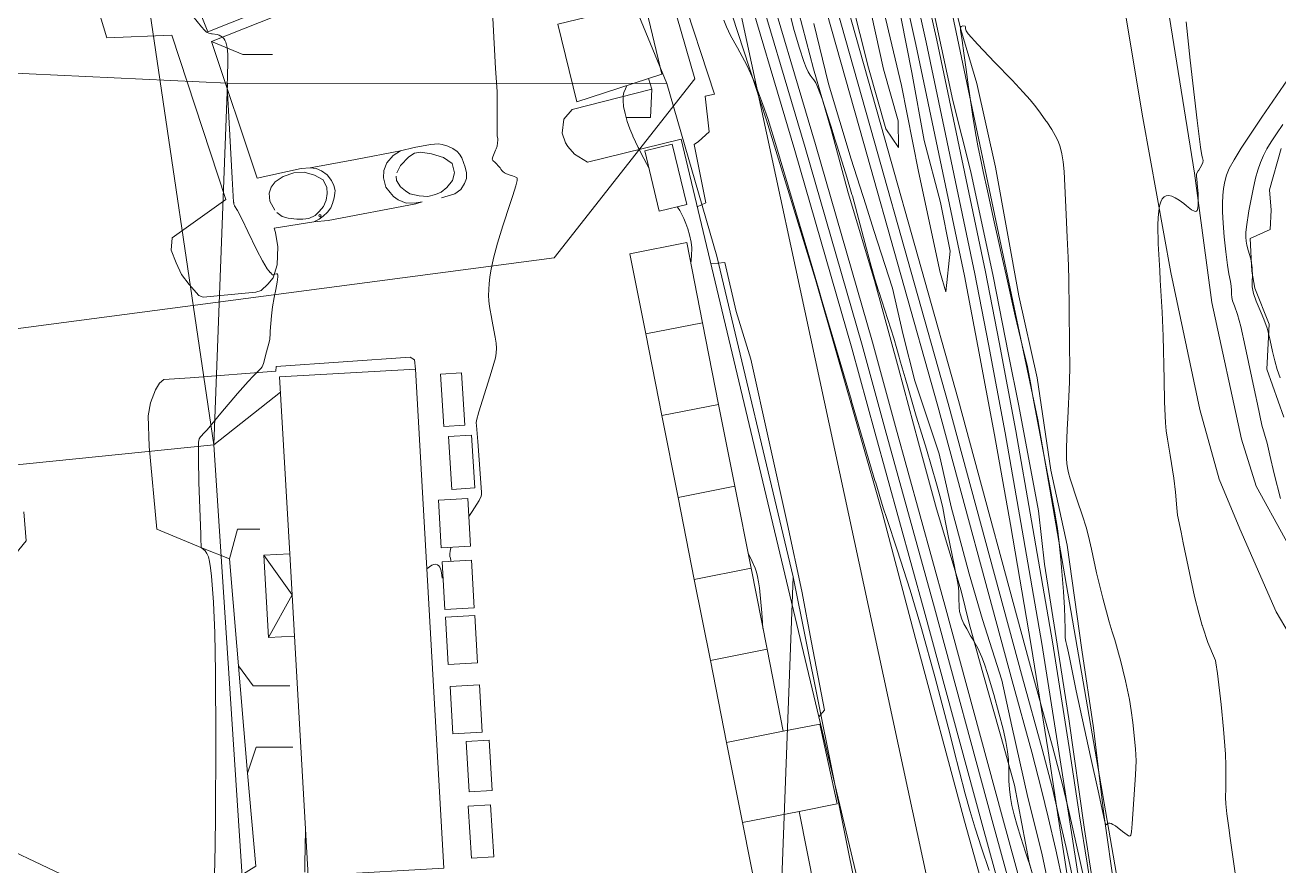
# Model space of a CAD drawing. Header units: metres. Extents: x 1233805 to 1234355, y 654698 to 655114.
# Drawn here: x 1234076.8 to 1234169.8, y 654780.8 to 654843.2 of the extents above; entities that cross this region are included whole.
import ezdxf

# ---------------------------------------------------------------- set-up
doc = ezdxf.new("R2010")
doc.units = ezdxf.units.M

msp = doc.modelspace()

# ---------------------------------------------------------------- linework, layer by layer
at = {"layer": 'ИИ_ГОРИЗОНТАЛИ_ОСН', "lineweight": 0}
for points, elevation in [([(1234133.504, 654844.204), (1234133.891, 654842.754), (1234134.274, 654841.446), (1234134.603, 654840.445), (1234134.769, 654840.012), (1234134.922, 654839.679), (1234135.064, 654839.437), (1234135.228, 654839.232), (1234135.348, 654839.085), (1234135.477, 654838.871), (1234135.618, 654838.574), (1234135.951, 654837.686), (1234136.543, 654835.834), (1234136.594, 654835.668), (1234136.92, 654834.621), (1234137.062, 654834.169), (1234137.785, 654831.863), (1234138.117, 654830.758), (1234138.169, 654830.578), (1234138.197, 654830.486), (1234138.562, 654829.179), (1234139.258, 654826.552), (1234139.599, 654825.258), (1234139.86, 654824.304), (1234140.135, 654823.446), (1234140.157, 654823.379), (1234141.275, 654819.915), (1234141.505, 654819.144), (1234141.676, 654818.506), (1234141.725, 654818.315), (1234141.895, 654817.725), (1234142.114, 654816.979), (1234142.33, 654816.227), (1234142.941, 654814.126), (1234143.352, 654812.808), (1234143.701, 654811.69), (1234144.442, 654809.107), (1234144.722, 654808.063), (1234144.896, 654807.333), (1234145.084, 654806.369), (1234145.247, 654805.508), (1234145.796, 654802.859), (1234145.827, 654802.716), (1234146.022, 654801.747), (1234146.067, 654801.414), (1234146.089, 654801.103), (1234146.093, 654800.676), (1234146.114, 654799.945), (1234146.154, 654799.657), (1234146.215, 654799.391), (1234146.322, 654799.078), (1234146.476, 654798.734), (1234146.676, 654798.355), (1234146.971, 654797.852), (1234147.108, 654797.62), (1234147.498, 654796.913), (1234147.799, 654796.261), (1234147.999, 654795.736), (1234148.223, 654795.056), (1234148.693, 654793.478), (1234149.068, 654792.102), (1234149.373, 654790.913), (1234149.581, 654789.993), (1234149.711, 654789.251), (1234149.775, 654788.645), (1234149.798, 654787.916), (1234149.799, 654787.779), (1234149.812, 654787.07), (1234149.852, 654786.463), (1234149.926, 654785.854), (1234150.035, 654785.244), (1234150.195, 654784.559), (1234150.415, 654783.762), (1234150.69, 654782.865), (1234151.044, 654781.791), (1234151.049, 654781.777), (1234151.297, 654781.037), (1234151.312, 654780.992), (1234151.313, 654780.991), (1234151.555, 654780.164)], 5.5), ([(1234089.286, 654843.827), (1234089.912, 654843.034), (1234090.144, 654842.767), (1234090.305, 654842.624), (1234090.457, 654842.552), (1234090.667, 654842.518), (1234090.721, 654842.513), (1234091.092, 654842.458), (1234091.237, 654842.409), (1234091.364, 654842.342), (1234091.478, 654842.256), (1234091.576, 654842.151), (1234091.658, 654842.026), (1234091.724, 654841.881), (1234091.822, 654841.496), (1234091.876, 654840.975), (1234091.886, 654840.324), (1234091.853, 654839.471), (1234091.851, 654839.432), (1234091.83, 654838.602), (1234091.89, 654837.26), (1234092.202, 654831.791), (1234092.308, 654830.023), (1234092.311, 654829.987), (1234092.311, 654829.979), (1234092.325, 654829.856), (1234092.371, 654829.769), (1234092.38, 654829.756), (1234092.594, 654829.392), (1234092.931, 654828.729), (1234093.365, 654827.832), (1234094.028, 654826.466), (1234094.443, 654825.653), (1234094.783, 654825.08), (1234094.912, 654824.913), (1234095.027, 654824.809), (1234095.052, 654824.789), (1234095.134, 654824.681), (1234095.175, 654824.623), (1234095.228, 654824.616), (1234095.327, 654824.657), (1234095.34, 654824.664), (1234095.482, 654824.711), (1234095.527, 654824.702), (1234095.559, 654824.67), (1234095.582, 654824.593), (1234095.586, 654824.471), (1234095.539, 654824.09), (1234095.424, 654823.528), (1234095.301, 654822.939), (1234095.186, 654822.259), (1234095.104, 654821.586), (1234095.023, 654820.445), (1234095.013, 654820.269), (1234094.979, 654819.853), (1234094.917, 654819.538), (1234094.819, 654819.189), (1234094.667, 654818.633), (1234094.62, 654818.422), (1234094.525, 654818.035), (1234094.42, 654817.798), (1234094.32, 654817.669), (1234094.128, 654817.479), (1234093.759, 654817.117), (1234093.385, 654816.719), (1234092.603, 654815.825), (1234091.369, 654814.359), (1234090.914, 654813.815), (1234090.332, 654813.133), (1234090, 654812.773), (1234089.992, 654812.764), (1234089.838, 654812.596), (1234089.761, 654812.455), (1234089.711, 654812.218), (1234089.692, 654811.792), (1234089.696, 654810.566), (1234089.723, 654809.615), (1234089.737, 654809.217), (1234089.865, 654805.374), (1234089.874, 654805.095), (1234089.905, 654804.395), (1234090.052, 654804.281), (1234090.053, 654804.281), (1234090.207, 654804.143), (1234090.33, 654803.953), (1234090.435, 654803.693), (1234090.52, 654803.364), (1234090.597, 654802.895), (1234090.666, 654802.267), (1234090.801, 654800.326), (1234090.801, 654800.325), (1234090.801, 654800.325), (1234090.907, 654798.058), (1234090.959, 654795.132), (1234090.974, 654790.125), (1234090.953, 654784.19), (1234090.907, 654780.868), (1234090.869, 654779.849)], 4.5), ([(1234111.522, 654843.675), (1234111.719, 654839.946), (1234111.842, 654838.231), (1234111.844, 654838.215), (1234111.857, 654837.458), (1234111.852, 654837.012), (1234111.843, 654835.341), (1234111.859, 654834.938), (1234111.891, 654834.714), (1234111.897, 654834.69), (1234111.895, 654834.554), (1234111.889, 654834.489), (1234111.885, 654834.423), (1234111.857, 654834.18), (1234111.771, 654833.968), (1234111.722, 654833.867), (1234111.528, 654833.386), (1234111.493, 654833.212), (1234111.504, 654833.151), (1234111.535, 654833.096), (1234111.703, 654832.949), (1234111.777, 654832.891), (1234111.847, 654832.808), (1234111.885, 654832.756), (1234111.956, 654832.683), (1234112.066, 654832.567), (1234112.134, 654832.461), (1234112.193, 654832.368), (1234112.277, 654832.283), (1234112.395, 654832.199), (1234112.545, 654832.12), (1234112.734, 654832.045), (1234112.992, 654831.96), (1234113.247, 654831.876), (1234113.305, 654831.847), (1234113.332, 654831.804), (1234113.326, 654831.618), (1234113.226, 654831.22), (1234113.006, 654830.514), (1234112.813, 654829.927), (1234112.275, 654828.267), (1234111.886, 654826.973), (1234111.589, 654825.858), (1234111.387, 654824.93), (1234111.308, 654824.445), (1234111.254, 654823.981), (1234111.225, 654823.535), (1234111.221, 654823.103), (1234111.241, 654822.694), (1234111.284, 654822.285), (1234111.457, 654821.344), (1234111.465, 654821.307), (1234111.715, 654820.009), (1234111.775, 654819.555), (1234111.798, 654819.177), (1234111.784, 654818.818), (1234111.725, 654818.457), (1234111.616, 654818.039), (1234111.405, 654817.373), (1234111.304, 654817.064), (1234110.483, 654814.466), (1234110.325, 654813.822), (1234110.305, 654813.632), (1234110.315, 654813.456), (1234110.317, 654813.442), (1234110.413, 654812.266), (1234110.62, 654809.538), (1234110.687, 654808.48), (1234110.681, 654808.329), (1234110.654, 654808.196), (1234110.519, 654807.882), (1234109.997, 654807.061), (1234109.747, 654806.683)], 5), ([(1234148.338, 654780.433), (1234147.777, 654782.101), (1234147.308, 654783.568), (1234146.934, 654784.815), (1234146.571, 654786.109), (1234145.726, 654789.386), (1234145.419, 654790.603), (1234144.343, 654794.729), (1234143.329, 654798.381), (1234142.479, 654801.23), (1234141.522, 654804.226), (1234140.756, 654806.536), (1234140.491, 654807.332), (1234139.926, 654809.182), (1234139.875, 654809.357), (1234138.144, 654815.241), (1234138.124, 654815.309), (1234135.963, 654822.657), (1234135.684, 654823.61), (1234134.891, 654826.297), (1234132.56, 654834.128), (1234131.943, 654836.14), (1234131.537, 654837.328), (1234130.932, 654838.916), (1234130.647, 654839.581), (1234130.363, 654840.183), (1234129.67, 654841.473), (1234129.17, 654842.39), (1234128.867, 654843.024), (1234128.676, 654843.524)], 5.5), ([(1234146.34, 654842.004), (1234146.228, 654842.79), (1234146.224, 654842.815), (1234146.22, 654842.964), (1234146.268, 654843.051), (1234146.4, 654843.09), (1234146.553, 654843.067), (1234146.583, 654843.036), (1234146.586, 654842.975), (1234146.589, 654842.874), (1234146.644, 654842.731), (1234146.798, 654842.512), (1234147.499, 654841.72), (1234148.746, 654840.414), (1234150.041, 654839.062), (1234150.87, 654838.172), (1234151.377, 654837.6), (1234151.802, 654837.086), (1234152.161, 654836.616), (1234152.553, 654836.058), (1234152.585, 654836.011), (1234152.612, 654835.971), (1234152.991, 654835.405), (1234153.251, 654834.965), (1234153.457, 654834.538), (1234153.612, 654834.116), (1234153.739, 654833.611), (1234153.831, 654833.014), (1234153.897, 654832.291), (1234153.955, 654831.238), (1234154.049, 654829.097), (1234154.124, 654827.401), (1234154.198, 654825.921), (1234154.232, 654825.24), (1234154.253, 654824.276), (1234154.254, 654824.136), (1234154.275, 654822.189), (1234154.311, 654819.272), (1234154.311, 654819.265), (1234154.321, 654817.869), (1234154.297, 654816.673), (1234154.178, 654813.985), (1234154.137, 654813.152), (1234154.084, 654811.819), (1234154.079, 654811.003), (1234154.1, 654810.635), (1234154.145, 654810.308), (1234154.228, 654809.942), (1234154.36, 654809.481), (1234154.902, 654807.843), (1234155.247, 654806.818), (1234155.557, 654805.816), (1234155.782, 654804.925), (1234155.926, 654804.26), (1234156.313, 654802.526), (1234156.78, 654800.638), (1234157.247, 654798.882), (1234157.462, 654798.148), (1234157.661, 654797.54), (1234157.718, 654797.373), (1234157.87, 654796.826), (1234158.013, 654796.278), (1234158.054, 654796.126), (1234158.46, 654794.512), (1234158.747, 654793.107), (1234158.875, 654792.308), (1234158.995, 654791.42), (1234159.198, 654789.457), (1234159.247, 654788.559), (1234159.195, 654787.52), (1234158.943, 654783.889), (1234158.894, 654783.292), (1234158.841, 654783.048), (1234158.803, 654782.995), (1234158.75, 654782.982), (1234158.679, 654783.006), (1234158.573, 654783.073), (1234158.237, 654783.331), (1234157.708, 654783.732), (1234157.528, 654783.846), (1234157.388, 654783.914), (1234157.29, 654783.939), (1234157.203, 654783.936), (1234157.13, 654783.906), (1234157.061, 654783.846), (1234157.021, 654783.814), (1234156.995, 654783.831), (1234156.932, 654784.037), (1234156.779, 654784.735), (1234156.433, 654786.337), (1234155.868, 654788.884), (1234154.796, 654793.751), (1234154.299, 654796.237), (1234154.186, 654796.811), (1234154.097, 654797.131), (1234154.021, 654797.415), (1234153.987, 654797.697), (1234153.976, 654798.334), (1234153.967, 654799.166), (1234153.939, 654799.915), (1234153.859, 654801.125), (1234153.706, 654802.9), (1234153.65, 654803.535), (1234153.61, 654803.997), (1234153.521, 654804.957), (1234153.406, 654805.8), (1234153.188, 654807.094), (1234152.824, 654809.094), (1234152.335, 654811.676), (1234152.207, 654812.326), (1234151.582, 654815.592), (1234151.427, 654816.495), (1234151.291, 654817.271), (1234151.153, 654817.928), (1234150.79, 654819.415), (1234150.26, 654821.581), (1234149.594, 654824.6), (1234149.34, 654825.777), (1234149.005, 654827.25), (1234148.703, 654828.569), (1234148.214, 654830.85), (1234147.906, 654832.297), (1234147.771, 654832.922), (1234147.499, 654834.203), (1234147.319, 654835.158), (1234147.127, 654836.371), (1234146.864, 654838.241), (1234146.821, 654838.553), (1234146.639, 654839.861), (1234146.47, 654841.074), (1234146.34, 654842.004)], 5.5), ([(1234171.013, 654839.894), (1234168.57, 654836.333), (1234167.039, 654834.02), (1234166.507, 654833.154), (1234166.154, 654832.506), (1234165.95, 654832.027), (1234165.828, 654831.554), (1234165.73, 654831.02), (1234165.674, 654830.515), (1234165.648, 654829.946), (1234165.654, 654829.305), (1234165.699, 654828.461), (1234165.782, 654827.445), (1234165.898, 654826.335), (1234166.026, 654825.331), (1234166.126, 654824.702), (1234166.238, 654824.134), (1234166.302, 654823.777), (1234166.307, 654823.465), (1234166.308, 654823.18), (1234166.337, 654822.952), (1234166.403, 654822.704), (1234166.536, 654822.321), (1234166.757, 654821.68), (1234166.999, 654820.786), (1234167.333, 654819.318), (1234168.08, 654815.809), (1234168.24, 654815.019), (1234168.575, 654813.46), (1234168.774, 654812.792), (1234168.969, 654812.14), (1234169.17, 654811.249), (1234169.482, 654809.858), (1234169.954, 654808.034)], 6.5), ([(1234121.479, 654838.669), (1234121.479, 654838.668), (1234121.376, 654838.431), (1234121.258, 654838.148), (1234121.2, 654837.907), (1234121.188, 654837.559), (1234121.233, 654837.12), (1234121.336, 654836.595), (1234121.491, 654836.012), (1234121.68, 654835.453), (1234121.913, 654834.926), (1234121.923, 654834.906), (1234122.315, 654834.07), (1234122.353, 654833.989), (1234122.549, 654833.588), (1234123.1, 654832.568)], 5.5), ([(1234170.127, 654835.783), (1234169.652, 654835.091), (1234169.27, 654834.499), (1234168.95, 654833.961), (1234168.696, 654833.48), (1234168.462, 654832.953), (1234168.268, 654832.402), (1234168.102, 654831.796), (1234167.924, 654830.989), (1234167.614, 654829.381), (1234167.428, 654828.195), (1234167.386, 654827.761), (1234167.375, 654827.409), (1234167.396, 654827.115), (1234167.452, 654826.832), (1234167.562, 654826.459), (1234167.74, 654825.812), (1234167.839, 654825.14), (1234167.868, 654824.473), (1234167.857, 654824.231), (1234167.847, 654823.948), (1234167.858, 654823.724), (1234167.893, 654823.494), (1234167.953, 654823.248), (1234168.153, 654822.68), (1234168.519, 654821.807), (1234168.722, 654821.333), (1234168.96, 654820.676), (1234169.152, 654819.864), (1234169.174, 654819.758), (1234169.354, 654818.931), (1234169.526, 654818.243), (1234169.714, 654817.594), (1234169.918, 654816.985)], 7), ([(1234125.209, 654829.667), (1234125.233, 654829.637), (1234125.403, 654829.387), (1234125.561, 654829.105), (1234125.708, 654828.792), (1234125.849, 654828.439), (1234125.982, 654828.045), (1234126.108, 654827.586), (1234126.235, 654827.041), (1234126.284, 654826.629), (1234126.258, 654826.041), (1234126.221, 654825.431)], 5.5), ([(1234098.794, 654828.992), (1234098.763, 654829.06), (1234098.701, 654829.096), (1234098.641, 654829.071), (1234098.614, 654829.007), (1234098.643, 654828.95), (1234098.707, 654828.92), (1234098.75, 654828.927), (1234098.782, 654828.952), (1234098.794, 654828.992)], 5), ([(1234108.444, 654804.419), (1234108.428, 654804.38), (1234108.358, 654804.131), (1234108.333, 654803.916), (1234108.352, 654803.721), (1234108.379, 654803.612), (1234108.41, 654803.433), (1234108.392, 654803.362)], 5), ([(1234107.828, 654802.286), (1234107.798, 654802.181), (1234107.773, 654802.118), (1234107.738, 654802.343), (1234107.696, 654802.654), (1234107.659, 654802.815), (1234107.609, 654802.93), (1234107.535, 654803.022), (1234107.428, 654803.1), (1234107.301, 654803.149), (1234107.166, 654803.144), (1234107.009, 654803.084), (1234106.829, 654802.967), (1234106.637, 654802.805)], 5), ([(1234130.46, 654803.979), (1234130.754, 654803.35), (1234130.977, 654802.868), (1234131.083, 654802.567), (1234131.17, 654802.236), (1234131.244, 654801.85), (1234131.308, 654801.392), (1234131.471, 654799.548), (1234131.528, 654798.805), (1234131.566, 654798.384)], 5.5), ([(1234132.41, 654790.632), (1234132.41, 654790.632)], 5.5), ([(1234097.637, 654783.533), (1234097.633, 654783.444), (1234097.599, 654780.93), (1234097.599, 654780.305)], 5)]:
    msp.add_lwpolyline(points, dxfattribs=dict(at, elevation=elevation))
at = {"layer": 'ИИ_ГОРИЗОНТАЛИ_УТОЛЩ', "lineweight": 0, "elevation": 6}
msp.add_lwpolyline([(1234162.964, 654843.406), (1234163.256, 654840.564), (1234163.775, 654836.079), (1234164.016, 654834.104), (1234164.12, 654833.475), (1234164.173, 654833.3), (1234164.218, 654833.118), (1234164.197, 654832.966), (1234164.093, 654832.742), (1234163.886, 654832.402), (1234163.844, 654832.336), (1234163.731, 654832.119), (1234163.729, 654831.951), (1234163.765, 654831.487), (1234163.775, 654831.367), (1234163.834, 654830.649), (1234163.857, 654830.126), (1234163.848, 654829.735), (1234163.806, 654829.481), (1234163.768, 654829.395), (1234163.716, 654829.344), (1234163.651, 654829.325), (1234163.569, 654829.338), (1234163.354, 654829.456), (1234162.981, 654829.746), (1234162.778, 654829.909), (1234162.432, 654830.17), (1234162.148, 654830.347), (1234161.896, 654830.46), (1234161.675, 654830.508), (1234161.481, 654830.49), (1234161.316, 654830.407), (1234161.179, 654830.256), (1234161.072, 654830.038), (1234160.988, 654829.742), (1234160.926, 654829.358), (1234160.885, 654828.885), (1234160.865, 654828.32), (1234160.885, 654826.927), (1234160.991, 654824.943), (1234161.034, 654824.238), (1234161.175, 654821.86), (1234161.252, 654820.082), (1234161.324, 654816.855), (1234161.356, 654815.2), (1234161.423, 654813.647), (1234161.48, 654813.055), (1234161.564, 654812.436), (1234161.769, 654811.233), (1234162.05, 654809.534), (1234162.172, 654808.488), (1234162.259, 654807.338), (1234162.26, 654807.327), (1234162.302, 654806.804), (1234162.307, 654806.783), (1234162.579, 654805.521), (1234162.74, 654804.747), (1234163.584, 654800.765), (1234163.883, 654799.513), (1234164.147, 654798.605), (1234164.155, 654798.578), (1234164.189, 654798.471), (1234164.57, 654797.341), (1234165.05, 654796.183), (1234165.052, 654796.18), (1234165.12, 654796.009), (1234165.161, 654795.848), (1234165.274, 654795.041), (1234165.55, 654792.734), (1234165.736, 654790.903), (1234165.862, 654789.071), (1234165.894, 654788.214), (1234165.903, 654787.409), (1234165.891, 654786.528), (1234165.881, 654785.857), (1234165.893, 654785.376), (1234165.962, 654784.63), (1234166.134, 654783.413), (1234166.194, 654783.011), (1234166.761, 654779.015)], dxfattribs=at)
at = {"layer": 'ИИ_ДОРОГИ_АД', "lineweight": 0}
for points in [[(1234186.499, 654772.43), (1234185.087, 654775.837), (1234182.653, 654779.993), (1234178.607, 654786.162), (1234174.411, 654792.016), (1234171.249, 654796.889), (1234169.627, 654799.628), (1234166.927, 654805.767), (1234165.406, 654809.475), (1234163.969, 654814.629), (1234161.815, 654824.807), (1234159.735, 654836.277), (1234157.314, 654850.821), (1234157.022, 654857.684), (1234157.635, 654863.288), (1234157.669, 654867.693), (1234155.678, 654883.81), (1234154.898, 654887.395), (1234153.73, 654892.278), (1234151.987, 654901.674), (1234147.064, 654917.772), (1234146.616, 654918.416), (1234145.971, 654918.763)], [(1234095.305, 654828.079), (1234095.412, 654827.754), (1234095.595, 654826.69), (1234095.54, 654825.363), (1234095.238, 654824.4), (1234094.854, 654823.943), (1234094.341, 654823.467), (1234093.957, 654823.348), (1234090.055, 654822.976), (1234089.731, 654823.095), (1234089.002, 654823.898), (1234088.442, 654824.64), (1234088.045, 654825.519), (1234087.682, 654826.445), (1234087.756, 654827.368), (1234091.739, 654830.224), (1234087.732, 654842.407), (1234082.902, 654842.198), (1234081.397, 654847.215), (1234077.466, 654860.133), (1234074.21, 654870.822)], [(1234181.039, 654794.746), (1234182.208, 654793.357), (1234183.401, 654791.345), (1234185.042, 654787.203), (1234185.511, 654785.172), (1234185.12, 654784.546), (1234184.227, 654784.364), (1234183.052, 654784.756), (1234180.261, 654788.232), (1234175.902, 654794.402), (1234170.308, 654805.04), (1234168.151, 654808.937), (1234167.047, 654812.435), (1234164.865, 654822.575), (1234163.574, 654832.161), (1234161.27, 654846.503), (1234160.562, 654856.37), (1234160.807, 654862.675), (1234162.126, 654866.357), (1234163.308, 654869.364)], [(1234094.048, 654831.809), (1234090.675, 654841.937), (1234101.354, 654846.183), (1234109.828, 654849.595)], [(1234126.689, 654829.676), (1234127.329, 654829.972), (1234126.461, 654834.29), (1234126.777, 654834.512), (1234127.586, 654835.242), (1234127.29, 654837.879), (1234127.963, 654838.038), (1234125.426, 654845.827)], [(1234128.862, 654845.213), (1234131.822, 654836.098), (1234135.471, 654824.271), (1234140.427, 654806.922), (1234142.885, 654797.638), (1234146.516, 654784.081), (1234150.041, 654771.441)], [(1234130.598, 654776.779), (1234139.176, 654777.253), (1234135.701, 654791.83), (1234125.492, 654834.699), (1234118.559, 654832.98), (1234117.581, 654833.58), (1234117.09, 654834.136), (1234116.918, 654834.408), (1234116.673, 654835.145), (1234116.789, 654836.165), (1234117.409, 654836.901), (1234123.319, 654838.39), (1234123.067, 654839.187)], [(1234097.99, 654832.56), (1234101.336, 654833.193), (1234104.678, 654833.825)], [(1234098.264, 654828.567), (1234099.325, 654828.659), (1234105.811, 654829.886), (1234106.281, 654830.036)], [(1234135.701, 654791.83), (1234136.137, 654792.331), (1234135.172, 654797.338), (1234134.458, 654801.156), (1234133.379, 654806.088), (1234130.655, 654818.366), (1234129.588, 654821.908), (1234128.733, 654825.549), (1234127.697, 654825.443)], [(1234105.788, 654817.623), (1234105.723, 654818.322), (1234105.4, 654818.508), (1234095.454, 654817.832), (1234095.431, 654817.476), (1234089.084, 654816.977), (1234087.13, 654816.847), (1234086.817, 654816.585), (1234086.504, 654816.098), (1234086.134, 654815.117), (1234085.973, 654814.154), (1234086.052, 654811.883), (1234086.618, 654805.745), (1234090.002, 654804.355), (1234092.001, 654803.554), (1234093.341, 654787.652), (1234093.949, 654780.762), (1234088.881, 654777.62), (1234089.488, 654769.788), (1234091.689, 654742.45), (1234094.052, 654713.066), (1234094.563, 654707.467), (1234094.695, 654706.402)], [(1234074.813, 654802.333), (1234076.927, 654804.895), (1234076.754, 654807.046)]]:
    msp.add_lwpolyline(points, dxfattribs=at)
at = {"layer": 'ИИ_ДОРОГИ_ЖД', "lineweight": 0}
for points in [[(1234089.923, 655090.698), (1234092.962, 655075.716), (1234104.169, 655021.454), (1234108.349, 655001.523), (1234113.329, 654978.025), (1234118.838, 654952.19), (1234121.851, 654938.176), (1234125.471, 654921.436), (1234130.173, 654899.773), (1234133.97, 654882.279), (1234136.006, 654873.053), (1234138.723, 654860.605), (1234141.092, 654849.852), (1234142.897, 654841.711), (1234146.507, 654824.539), (1234147.514, 654819.331), (1234148.75, 654812.755), (1234149.915, 654806.102), (1234151.462, 654797.135), (1234152.708, 654789.316), (1234153.481, 654784.246), (1234154.037, 654780.73), (1234154.77, 654775.879), (1234156.141, 654767.076)], [(1234090.712, 655090.808), (1234093.741, 655075.876), (1234104.948, 655021.616), (1234109.127, 655001.687), (1234114.106, 654978.19), (1234119.616, 654952.357), (1234126.248, 654921.604), (1234130.95, 654899.942), (1234134.747, 654882.449), (1234136.783, 654873.223), (1234139.499, 654860.776), (1234141.869, 654850.023), (1234143.675, 654841.878), (1234147.286, 654824.697), (1234148.295, 654819.48), (1234149.532, 654812.897), (1234150.698, 654806.239), (1234152.247, 654797.266), (1234153.494, 654789.439), (1234154.266, 654784.368), (1234154.823, 654780.852), (1234155.556, 654775.999), (1234156.926, 654767.199)], [(1234091.501, 655090.918), (1234094.52, 655076.035), (1234105.726, 655021.778), (1234109.905, 655001.851), (1234114.884, 654978.356), (1234120.393, 654952.523), (1234127.025, 654921.772), (1234131.726, 654900.11), (1234135.523, 654882.619), (1234137.559, 654873.394), (1234140.276, 654860.946), (1234142.645, 654850.195), (1234144.452, 654842.046), (1234148.065, 654824.854), (1234149.076, 654819.629), (1234150.314, 654813.039), (1234151.481, 654806.375), (1234153.031, 654797.396), (1234154.279, 654789.561), (1234155.052, 654784.49), (1234155.608, 654780.973), (1234156.342, 654776.12), (1234157.71, 654767.332)], [(1234115.345, 654933.295), (1234123.96, 654892.334), (1234127.117, 654878.774), (1234131.214, 654865.054), (1234132.49, 654860.512), (1234134.003, 654855.173), (1234139.822, 654834.577), (1234145.299, 654815.09), (1234150.807, 654794.72), (1234152.267, 654789.42), (1234153.005, 654786.618), (1234153.498, 654784.561), (1234154.057, 654782.147), (1234154.624, 654779.497), (1234155.227, 654776.558), (1234155.964, 654772.714), (1234156.926, 654767.204), (1234157.633, 654762.526), (1234159.204, 654752.284), (1234159.779, 654748.676), (1234160.771, 654742.313), (1234161.916, 654735.004), (1234163.48, 654724.746)], [(1234116.124, 654933.456), (1234124.736, 654892.506), (1234127.886, 654878.978), (1234131.978, 654865.275), (1234133.255, 654860.728), (1234134.768, 654855.389), (1234140.587, 654834.793), (1234146.065, 654815.301), (1234151.574, 654794.929), (1234153.034, 654789.627), (1234153.776, 654786.811), (1234154.272, 654784.743), (1234154.833, 654782.32), (1234155.403, 654779.66), (1234156.006, 654776.712), (1234156.746, 654772.857), (1234157.71, 654767.332), (1234158.419, 654762.646), (1234159.989, 654752.409), (1234160.565, 654748.8), (1234161.557, 654742.436), (1234162.702, 654735.126), (1234164.266, 654724.866)], [(1234114.566, 654933.135), (1234123.184, 654892.162), (1234126.349, 654878.57), (1234130.451, 654864.832), (1234131.725, 654860.296), (1234133.238, 654854.956), (1234139.056, 654834.362), (1234144.533, 654814.879), (1234150.04, 654794.511), (1234151.499, 654789.213), (1234152.234, 654786.424), (1234152.724, 654784.378), (1234153.281, 654781.974), (1234153.846, 654779.334), (1234154.447, 654776.403), (1234155.182, 654772.571), (1234156.141, 654767.076), (1234156.847, 654762.406), (1234158.418, 654752.159), (1234158.994, 654748.552), (1234159.986, 654742.19), (1234161.13, 654734.883), (1234162.694, 654724.626)], [(1234117.47, 654895.234), (1234118.65, 654890.897), (1234121.58, 654880.679), (1234126.719, 654863.384), (1234128.922, 654856.146), (1234131.326, 654848.225), (1234135.455, 654834.29), (1234139.69, 654819.626), (1234141.407, 654813.368), (1234145.054, 654800.116), (1234149.336, 654784.357), (1234151.885, 654775.074), (1234155.961, 654760.446), (1234158.547, 654751.124), (1234159.193, 654748.696), (1234159.896, 654745.994), (1234161.183, 654740.776), (1234162.124, 654736.377), (1234162.745, 654733.332), (1234163.469, 654729.525), (1234164.263, 654724.886), (1234166.18, 654712.872), (1234166.476, 654710.994)], [(1234115.936, 654894.817), (1234117.118, 654890.469), (1234120.054, 654880.233), (1234125.196, 654862.926), (1234127.401, 654855.683), (1234129.803, 654847.769), (1234133.929, 654833.843), (1234138.159, 654819.195), (1234139.873, 654812.948), (1234143.52, 654799.697), (1234147.802, 654783.938), (1234150.352, 654774.65), (1234154.429, 654760.021), (1234157.011, 654750.716), (1234157.656, 654748.292), (1234158.355, 654745.603), (1234159.633, 654740.419), (1234160.567, 654736.052), (1234161.185, 654733.024), (1234161.904, 654729.242), (1234162.694, 654724.626), (1234164.61, 654712.623), (1234164.882, 654710.892)], [(1234116.703, 654895.026), (1234117.884, 654890.683), (1234120.817, 654880.456), (1234125.957, 654863.155), (1234128.162, 654855.915), (1234130.565, 654847.997), (1234134.692, 654834.066), (1234138.925, 654819.41), (1234140.64, 654813.158), (1234144.287, 654799.907), (1234148.569, 654784.148), (1234151.118, 654774.862), (1234155.195, 654760.234), (1234157.779, 654750.92), (1234158.424, 654748.494), (1234159.125, 654745.799), (1234160.408, 654740.598), (1234161.345, 654736.214), (1234161.965, 654733.178), (1234162.686, 654729.383), (1234163.478, 654724.756), (1234165.395, 654712.747), (1234165.679, 654710.943)]]:
    msp.add_lwpolyline(points, dxfattribs=at)
at = {"layer": 'ИИ_КАБЕЛЬ_СВЯЗИ', "lineweight": 0}
msp.add_lwpolyline([(1234093.557, 654957.838), (1234120.737, 654959.921), (1234136.158, 654888.894), (1234151.947, 654813.869), (1234159.658, 654769.277), (1234148.525, 654766.836), (1234160.687, 654721.894), (1234162.284, 654710.725)], dxfattribs=at)
at = {"layer": 'ИИ_ЛЭП_НН', "lineweight": 0, "elevation": -11.67}
for points in [[(1234061.37, 654972.781), (1234066.385, 654943.719), (1234071.329, 654914.814), (1234077.199, 654872.039), (1234085.76, 654846.358), (1234090.839, 654812.015), (1234093.371, 654773.568), (1234096.033, 654741.241), (1234098.037, 654708.982), (1234098.255, 654706.63)], [(1234104.321, 654887.734), (1234124.425, 654838.815), (1234128.15, 654826.001), (1234133.809, 654802.226), (1234139.478, 654774.055), (1234141.888, 654758.144), (1234145.849, 654713.984)], [(1234090.839, 654812.015), (1234091.863, 654838.846)], [(1234090.839, 654812.015), (1234095.78, 654815.921)], [(1234075.495, 654810.451), (1234090.839, 654812.015)], [(1234093.371, 654773.568), (1234114.382, 654774.034), (1234132.775, 654774.541), (1234133.809, 654802.226)], [(1234093.371, 654773.568), (1234060.225, 654789.308)]]:
    msp.add_lwpolyline(points, dxfattribs=at)
at = {"layer": 'ИИ_ЛЭП_НН', "lineweight": 0}
msp.add_lwpolyline([(1233970.192, 654826.909), (1233995.192, 654827.967), (1234027.123, 654834.629), (1234060.293, 654840.339), (1234091.863, 654838.846), (1234124.425, 654838.815)], dxfattribs=at)
at = {"layer": 'ИИ_ОТКОС', "color": 33, "lineweight": 0}
for points, elevation in [([(1234121.916, 654931.899), (1234123.066, 654927.046), (1234123.901, 654922.976), (1234124.89, 654917.708), (1234125.482, 654912.768), (1234126.763, 654907.199), (1234128.334, 654901.025), (1234129.374, 654895.502), (1234130.42, 654889.549), (1234131.605, 654885.355), (1234132.556, 654880.811), (1234133.667, 654876.194), (1234134.939, 654870.399), (1234136.082, 654865.846), (1234137.253, 654860.01), (1234138.885, 654852.854), (1234139.566, 654849.156), (1234140.531, 654844.189), (1234141.853, 654838.682), (1234143.1, 654832.287), (1234144.718, 654824.797), (1234145.123, 654823.356)], 5.863), ([(1234127.115, 654929.146), (1234128.655, 654922.865), (1234129.656, 654916.579), (1234131.367, 654910.596), (1234132.224, 654905.183), (1234133.984, 654897.068), (1234135, 654892.277), (1234136.018, 654887.54), (1234137.325, 654881.963), (1234139.38, 654872.513), (1234141.844, 654862.025), (1234143.397, 654855.747), (1234144.734, 654848.915), (1234146.254, 654842.825), (1234147.427, 654838.829), (1234148.822, 654832.606), (1234150.536, 654823.057), (1234151.91, 654816.988), (1234152.916, 654810.14), (1234154.129, 654804.561), (1234155.207, 654796.8), (1234156.093, 654791.011), (1234156.857, 654784.62), (1234157.653, 654778.871)], 5.745), ([(1234119.397, 654927.696), (1234120.38, 654922.125), (1234122.46, 654912.938), (1234123.99, 654906.21), (1234125.033, 654901.101), (1234126.221, 654891.411), (1234127.712, 654886.39), (1234129.208, 654880.275), (1234131.006, 654874.891), (1234132.167, 654870.462), (1234133.572, 654864.084), (1234135.315, 654857.914), (1234136.671, 654854.102), (1234138.269, 654848.394), (1234139.323, 654845.312), (1234140.514, 654839.895), (1234141.605, 654836.053), (1234141.623, 654834.064)], 6.426), ([(1234134.234, 654844.07), (1234135.321, 654839.917), (1234136.661, 654835.319), (1234137.894, 654830.711), (1234139.842, 654824.196), (1234141.63, 654817.71), (1234143.092, 654812.161), (1234144.436, 654807.267), (1234146.267, 654801.186), (1234146.865, 654798.743), (1234147.836, 654795.267), (1234149.209, 654790.39), (1234150.211, 654786.764), (1234151.311, 654781.013), (1234152.742, 654776.038)], 5.897)]:
    msp.add_lwpolyline(points, dxfattribs=dict(at, elevation=elevation))
at = {"layer": 'ИИ_ОТКОС', "lineweight": 0}
for points, elevation in [([(1234141.623, 654834.064), (1234140.675, 654835.465), (1234139.39, 654839.972), (1234138.1, 654845.109), (1234136.864, 654849.653), (1234134.739, 654856.543), (1234133.061, 654862.226), (1234131.849, 654866.515), (1234130.691, 654870.851), (1234129.261, 654875.762), (1234128.196, 654879.611), (1234126.879, 654885.228), (1234125.561, 654890.175), (1234123.929, 654897.453), (1234123.003, 654901.941), (1234121.999, 654907.488), (1234120.904, 654914.414), (1234119.677, 654921.184), (1234118.299, 654927.982)], 5.826), ([(1234156.222, 654778.202), (1234155.412, 654783.477), (1234154.245, 654791.685), (1234153.321, 654797.687), (1234152.436, 654803.152), (1234152.002, 654807.119), (1234150.552, 654814.917), (1234149.767, 654818.707), (1234148.633, 654824.534), (1234146.982, 654832.259), (1234145.648, 654837.554), (1234143.98, 654845.402), (1234142.737, 654851.563), (1234141.274, 654858.349), (1234140.026, 654863.994), (1234139.01, 654868.78), (1234137.418, 654874.881), (1234136.059, 654881.209), (1234134.295, 654889.072), (1234132.689, 654896.682), (1234130.681, 654906.779), (1234128.548, 654916.045), (1234127.429, 654921.55), (1234126.004, 654927.913)], 5.578), ([(1234145.123, 654823.356), (1234145.463, 654826.388), (1234144.734, 654829.992), (1234143.53, 654834.589), (1234142.615, 654839.643), (1234141.418, 654845.678)], 5.862), ([(1234153.129, 654777.477), (1234152.259, 654781.713), (1234151.209, 654785.852), (1234150.022, 654791.139), (1234149.275, 654794.551), (1234147.855, 654799.047), (1234146.858, 654802.439), (1234145.529, 654807.421), (1234144.633, 654811.345), (1234142.829, 654816.772), (1234141.964, 654820.166), (1234141.172, 654823.627), (1234139.794, 654827.911), (1234139.192, 654829.817), (1234138.107, 654833.212), (1234136.426, 654838.787), (1234135.337, 654843.28)], 5.499)]:
    msp.add_lwpolyline(points, dxfattribs=dict(at, elevation=elevation))
at = {"layer": 'ИИ_ОТМЕТКИ', "lineweight": 0}
for points, elevation in [([(1234090.675, 654841.937), (1234092.986, 654840.969), (1234095.194, 654840.969)], 4.457), ([(1234123.319, 654838.391), (1234123.232, 654836.304), (1234121.389, 654836.304)], 5.602), ([(1234092.671, 654795.604), (1234093.753, 654794.13), (1234096.486, 654794.13)], 4.607), ([(1234093.341, 654787.652), (1234093.968, 654789.571), (1234096.701, 654789.571)], 4.621)]:
    msp.add_lwpolyline(points, dxfattribs=dict(at, elevation=elevation))
msp.add_lwpolyline([(1234092.001, 654803.554), (1234092.599, 654805.751), (1234094.241, 654805.751)], dxfattribs=at)
at = {"layer": 'ИИ_СООРУЖЕНИЕ', "lineweight": 0}
for points in [[(1234107.731, 654830.35), (1234108.714, 654830.633), (1234109.15, 654830.96), (1234109.42, 654831.405), (1234109.578, 654831.777), (1234109.578, 654832.186), (1234109.475, 654832.615), (1234109.224, 654833.311), (1234109.059, 654833.575), (1234108.888, 654833.77), (1234108.552, 654834.002), (1234108.198, 654834.179), (1234107.77, 654834.296), (1234107.513, 654834.332), (1234106.896, 654834.284), (1234105.706, 654834.07), (1234104.678, 654833.825), (1234104.129, 654833.483), (1234103.671, 654832.94), (1234103.444, 654832.365), (1234103.426, 654831.822), (1234103.592, 654831.124), (1234103.906, 654830.73), (1234104.17, 654830.439), (1234104.511, 654830.187), (1234105.113, 654829.94), (1234105.847, 654829.963), (1234106.281, 654830.036)], [(1234104.423, 654832.2), (1234104.678, 654832.728), (1234105.291, 654833.375), (1234105.717, 654833.664), (1234106.177, 654833.732), (1234106.994, 654833.613), (1234107.863, 654833.324), (1234108.527, 654832.881), (1234108.697, 654832.2), (1234108.544, 654831.621), (1234108.118, 654831.11), (1234107.693, 654830.77), (1234107.267, 654830.583), (1234106.705, 654830.446), (1234106.058, 654830.48), (1234105.377, 654830.634), (1234105.053, 654830.855), (1234104.678, 654831.144), (1234104.389, 654831.621), (1234104.359, 654831.938)], [(1234095.305, 654828.079), (1234098.264, 654828.567), (1234098.455, 654828.656), (1234098.658, 654828.753), (1234098.951, 654828.98), (1234099.267, 654829.272), (1234099.506, 654829.6), (1234099.649, 654829.905), (1234099.774, 654830.34), (1234099.816, 654830.68), (1234099.828, 654830.874), (1234099.737, 654831.254), (1234099.555, 654831.618), (1234099.236, 654832.044), (1234098.811, 654832.347), (1234098.431, 654832.514), (1234097.99, 654832.56), (1234097.322, 654832.514), (1234094.048, 654831.809)], [(1234095.357, 654829.424), (1234095, 654830.086), (1234094.932, 654830.681), (1234095.085, 654831.122), (1234095.39, 654831.513), (1234095.985, 654831.921), (1234096.767, 654832.192), (1234097.548, 654832.243), (1234098.313, 654832.022), (1234098.941, 654831.666), (1234099.23, 654831.105), (1234099.247, 654830.664), (1234099.179, 654830.154), (1234098.975, 654829.695), (1234098.652, 654829.322), (1234098.347, 654829.033), (1234097.888, 654828.812), (1234097.446, 654828.744), (1234096.987, 654828.744), (1234096.359, 654828.829), (1234095.917, 654828.965), (1234095.509, 654829.254)]]:
    msp.add_lwpolyline(points, dxfattribs=at)
at = {"layer": 'ИИ_СТРОЕНИЕ', "lineweight": 0}
for points in [[(1234082.491, 654862.485), (1234100.428, 654869.626), (1234100.959, 654868.292), (1234103.458, 654869.287), (1234107.23, 654870.789), (1234110.084, 654863.621), (1234111.842, 654859.203), (1234114.053, 654853.651), (1234107.782, 654851.154), (1234108.321, 654849.799), (1234090.384, 654842.658), (1234082.491, 654862.485)], [(1234116.363, 654843.222), (1234117.756, 654837.455), (1234124.07, 654839.514), (1234122.798, 654844.776), (1234116.363, 654843.222)], [(1234122.794, 654833.833), (1234123.878, 654829.346), (1234125.925, 654829.84), (1234124.841, 654834.327), (1234122.794, 654833.833)], [(1234127.083, 654821.066), (1234125.908, 654827.012), (1234121.702, 654826.181), (1234122.877, 654820.235), (1234127.083, 654821.066)], [(1234122.877, 654820.235), (1234124.073, 654814.183), (1234128.279, 654815.014), (1234127.083, 654821.066), (1234122.877, 654820.235)], [(1234095.716, 654817.046), (1234096.467, 654803.93), (1234096.818, 654797.814), (1234097.837, 654780.031), (1234098.084, 654780.045), (1234099.259, 654780.113), (1234107.909, 654780.608), (1234105.788, 654817.623), (1234095.716, 654817.046)], [(1234109.218, 654817.345), (1234109.458, 654813.462), (1234107.888, 654813.365), (1234107.648, 654817.248), (1234109.218, 654817.345)], [(1234124.073, 654814.183), (1234125.274, 654808.106), (1234129.48, 654808.937), (1234128.279, 654815.014), (1234124.073, 654814.183)], [(1234109.942, 654812.729), (1234110.184, 654808.813), (1234108.494, 654808.708), (1234108.252, 654812.625), (1234109.942, 654812.729)], [(1234125.274, 654808.106), (1234126.476, 654802.022), (1234130.682, 654802.853), (1234129.48, 654808.937), (1234125.274, 654808.106)], [(1234107.491, 654807.899), (1234107.693, 654804.376), (1234109.872, 654804.501), (1234109.67, 654808.023), (1234107.491, 654807.899)], [(1234094.554, 654803.82), (1234094.904, 654797.704), (1234096.818, 654797.814), (1234096.467, 654803.93), (1234094.554, 654803.82)], [(1234094.554, 654803.82), (1234096.643, 654800.872), (1234094.904, 654797.704)], [(1234107.769, 654803.327), (1234107.97, 654799.804), (1234110.15, 654799.929), (1234109.948, 654803.451), (1234107.769, 654803.327)], [(1234126.476, 654802.022), (1234127.664, 654796.015), (1234131.87, 654796.846), (1234130.682, 654802.853), (1234126.476, 654802.022)], [(1234108.014, 654799.227), (1234108.216, 654795.704), (1234110.395, 654795.829), (1234110.193, 654799.352), (1234108.014, 654799.227)], [(1234127.664, 654796.015), (1234128.866, 654789.931), (1234133.072, 654790.762), (1234131.87, 654796.846), (1234127.664, 654796.015)], [(1234108.366, 654794.091), (1234108.568, 654790.568), (1234110.747, 654790.693), (1234110.545, 654794.216), (1234108.366, 654794.091)], [(1234128.866, 654789.931), (1234130.042, 654783.982), (1234134.247, 654784.814), (1234137.063, 654785.37), (1234135.773, 654791.296), (1234133.072, 654790.762), (1234128.866, 654789.931)], [(1234109.546, 654789.991), (1234109.776, 654786.26), (1234111.492, 654786.366), (1234111.262, 654790.097), (1234109.546, 654789.991)], [(1234109.707, 654785.199), (1234109.945, 654781.347), (1234111.6, 654781.449), (1234111.362, 654785.301), (1234109.707, 654785.199)], [(1234130.042, 654783.982), (1234131.201, 654778.117), (1234135.407, 654778.949), (1234134.247, 654784.814), (1234130.042, 654783.982)]]:
    msp.add_lwpolyline(points, dxfattribs=at)
at = {"layer": 'ИИ_ТЕПЛОТРАССА', "lineweight": 0, "elevation": 25.52}
msp.add_lwpolyline([(1233993.054, 654809.621), (1234024.354, 654813.78), (1234024.751, 654810.998), (1234028.542, 654811.539), (1234028.15, 654814.28), (1234116.084, 654825.883), (1234126.505, 654839.169), (1234120.846, 654858.805), (1234096.46, 654932.607), (1234095.08, 654937.177)], dxfattribs=at)
at = {"layer": 'ИИ_УГОДЬЯ', "lineweight": 0}
msp.add_lwpolyline([(1234170.188, 654814.053), (1234168.926, 654817.617), (1234169.115, 654820.963), (1234168.052, 654823.629), (1234167.828, 654824.898), (1234167.706, 654827.318), (1234169.175, 654828), (1234169.266, 654829.425), (1234169.128, 654830.929), (1234169.994, 654833.993)], dxfattribs=at)
at = {"layer": 'ИИ_ЭЛЕКТРОКАБЕЛЬ_НН', "lineweight": 0}
msp.add_lwpolyline([(1234104.61, 654961.649), (1234152.102, 654740.983)], dxfattribs=at)

doc.saveas('drawing.dxf')
